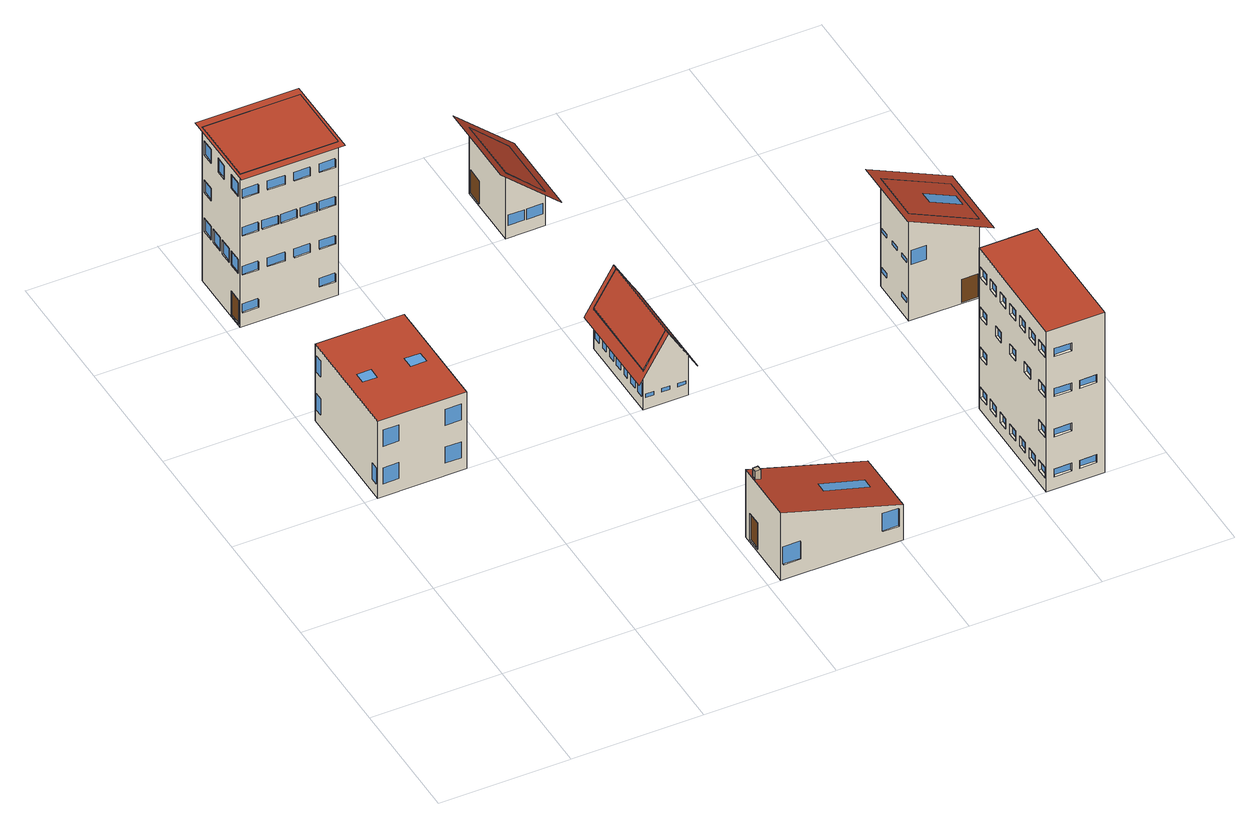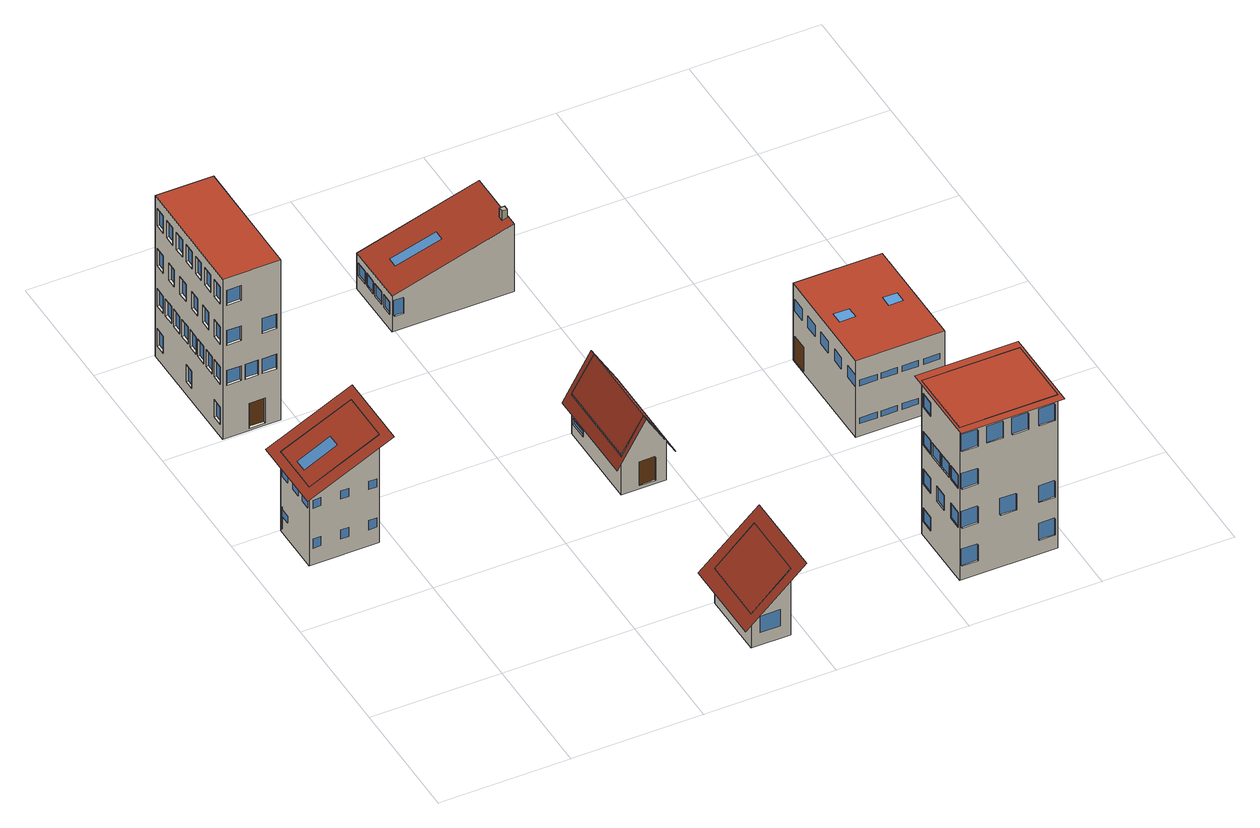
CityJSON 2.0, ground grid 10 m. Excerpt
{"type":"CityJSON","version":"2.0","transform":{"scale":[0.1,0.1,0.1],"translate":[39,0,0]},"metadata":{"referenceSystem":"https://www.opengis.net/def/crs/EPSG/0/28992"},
"CityObjects":{
"building1":{"type":"Building","attributes":{"roofType":"Flat","yearOfConstruction":1947,"function":"Residential","storeysAboveGround":2},"geometry":[{"type":"MultiSurface","lod":"3","boundaries":[[[0,1,2,3]],[[4,5,6,7],[8,9,10,11],[12,13,14,15]],[[10,9,8,11]],[[14,13,12,15]],[[2,4,7,3],[16,17,18,19],[20,21,22,23],[24,25,26,27],[28,29,30,31]],[[18,17,16,19]],[[22,21,20,23]],[[26,25,24,27]],[[30,29,28,31]],[[1,5,4,2],[32,33,34,35],[36,37,38,39],[40,41,42,43],[44,45,46,47],[48,49,50,51],[52,53,54,55]],[[34,33,32,35]],[[38,37,36,39]],[[42,41,40,43]],[[46,45,44,47]],[[50,49,48,51]],[[54,53,52,55]],[[0,6,5,1],[56,57,58,59],[60,61,62,63],[64,65,66,67],[68,69,70,71],[72,73,74,75],[76,77,78,79],[80,81,82,83],[84,85,86,87]],[[58,57,56,59]],[[62,61,60,63]],[[66,65,64,67]],[[70,69,68,71]],[[74,73,72,75]],[[78,77,76,79]],[[82,81,80,83]],[[86,85,84,87]],[[3,7,6,0],[88,89,90,91],[92,93,94,95],[96,97,98,99]],[[90,89,88,91]],[[94,93,92,95]],[[98,97,96,99]]],"semantics":{"surfaces":[{"type":"GroundSurface"},{"type":"RoofSurface"},{"type":"Window"},{"type":"WallSurface"},{"type":"Door"}],"values":[0,1,2,2,3,2,2,2,2,3,4,2,2,2,2,2,3,2,2,2,2,2,2,2,2,3,2,2,2]}}]},
"building2":{"type":"Building","attributes":{"roofType":"Flat","yearOfConstruction":1982,"function":"Residential","storeysAboveGround":4},"geometry":[{"type":"MultiSurface","lod":"3","boundaries":[[[100,101,102,103]],[[104,105,106,107]],[[102,104,107,103],[108,109,110,111],[112,113,114,115],[116,117,118,119],[120,121,122,123],[124,125,126,127],[128,129,130,131],[132,133,134,135],[136,137,138,139],[140,141,142,143],[144,145,146,147],[148,149,150,151],[152,153,154,155],[156,157,158,159],[160,161,162,163],[164,165,166,167]],[[168,169,108,111]],[[110,170,168,111]],[[171,170,110,109]],[[108,169,171,109]],[[172,173,112,115]],[[114,174,172,115]],[[175,174,114,113]],[[112,173,175,113]],[[176,177,116,119]],[[118,178,176,119]],[[179,178,118,117]],[[116,177,179,117]],[[180,181,120,123]],[[122,182,180,123]],[[183,182,122,121]],[[120,181,183,121]],[[184,185,124,127]],[[126,186,184,127]],[[187,186,126,125]],[[124,185,187,125]],[[188,189,128,131]],[[130,190,188,131]],[[191,190,130,129]],[[128,189,191,129]],[[192,193,132,135]],[[134,194,192,135]],[[195,194,134,133]],[[132,193,195,133]],[[196,197,136,139]],[[138,198,196,139]],[[199,198,138,137]],[[136,197,199,137]],[[200,201,140,143]],[[142,202,200,143]],[[203,202,142,141]],[[140,201,203,141]],[[204,205,144,147]],[[146,206,204,147]],[[207,206,146,145]],[[144,205,207,145]],[[208,209,148,151]],[[150,210,208,151]],[[211,210,150,149]],[[148,209,211,149]],[[212,213,152,155]],[[154,214,212,155]],[[215,214,154,153]],[[152,213,215,153]],[[216,217,156,159]],[[158,218,216,159]],[[219,218,158,157]],[[156,217,219,157]],[[220,221,160,163]],[[162,222,220,163]],[[223,222,162,161]],[[160,221,223,161]],[[224,225,164,167]],[[166,226,224,167]],[[227,226,166,165]],[[164,225,227,165]],[[170,171,169,168]],[[174,175,173,172]],[[178,179,177,176]],[[182,183,181,180]],[[186,187,185,184]],[[190,191,189,188]],[[194,195,193,192]],[[198,199,197,196]],[[202,203,201,200]],[[206,207,205,204]],[[210,211,209,208]],[[214,215,213,212]],[[218,219,217,216]],[[222,223,221,220]],[[226,227,225,224]],[[101,105,104,102],[228,229,230,231],[232,233,234,235],[236,237,238,239],[240,241,242,243],[244,245,246,247],[248,249,250,251],[252,253,254,255],[256,257,258,259],[260,261,262,263]],[[264,265,228,231]],[[230,266,264,231]],[[267,266,230,229]],[[228,265,267,229]],[[268,269,232,235]],[[234,270,268,235]],[[271,270,234,233]],[[232,269,271,233]],[[272,273,236,239]],[[238,274,272,239]],[[275,274,238,237]],[[236,273,275,237]],[[276,277,240,243]],[[242,278,276,243]],[[279,278,242,241]],[[240,277,279,241]],[[280,281,244,247]],[[246,282,280,247]],[[283,282,246,245]],[[244,281,283,245]],[[284,285,248,251]],[[250,286,284,251]],[[287,286,250,249]],[[248,285,287,249]],[[288,289,252,255]],[[254,290,288,255]],[[291,290,254,253]],[[252,289,291,253]],[[292,293,256,259]],[[258,294,292,259]],[[295,294,258,257]],[[256,293,295,257]],[[296,297,260,263]],[[262,298,296,263]],[[299,298,262,261]],[[260,297,299,261]],[[266,267,265,264]],[[270,271,269,268]],[[274,275,273,272]],[[278,279,277,276]],[[282,283,281,280]],[[286,287,285,284]],[[290,291,289,288]],[[294,295,293,292]],[[298,299,297,296]],[[100,106,105,101],[300,301,302,303],[304,305,306,307],[308,309,310,311],[312,313,314,315],[316,317,318,319],[320,321,322,323],[324,325,326,327],[328,329,330,331],[332,333,334,335],[336,337,338,339]],[[340,341,300,303]],[[302,342,340,303]],[[343,342,302,301]],[[300,341,343,301]],[[344,345,304,307]],[[306,346,344,307]],[[347,346,306,305]],[[304,345,347,305]],[[348,349,308,311]],[[310,350,348,311]],[[351,350,310,309]],[[308,349,351,309]],[[352,353,312,315]],[[314,354,352,315]],[[355,354,314,313]],[[312,353,355,313]],[[356,357,316,319]],[[318,358,356,319]],[[359,358,318,317]],[[316,357,359,317]],[[360,361,320,323]],[[322,362,360,323]],[[363,362,322,321]],[[320,361,363,321]],[[364,365,324,327]],[[326,366,364,327]],[[367,366,326,325]],[[324,365,367,325]],[[368,369,328,331]],[[330,370,368,331]],[[371,370,330,329]],[[328,369,371,329]],[[372,373,332,335]],[[334,374,372,335]],[[375,374,334,333]],[[332,373,375,333]],[[376,377,336,339]],[[338,378,376,339]],[[379,378,338,337]],[[336,377,379,337]],[[342,343,341,340]],[[346,347,345,344]],[[350,351,349,348]],[[354,355,353,352]],[[358,359,357,356]],[[362,363,361,360]],[[366,367,365,364]],[[370,371,369,368]],[[374,375,373,372]],[[378,379,377,376]],[[103,107,106,100],[380,381,382,383],[384,385,386,387],[388,389,390,391],[392,393,394,395],[396,397,398,399],[400,401,402,403],[404,405,406,407],[408,409,410,411],[412,413,414,415]],[[416,417,380,383]],[[382,418,416,383]],[[419,418,382,381]],[[380,417,419,381]],[[420,421,384,387]],[[386,422,420,387]],[[423,422,386,385]],[[384,421,423,385]],[[424,425,388,391]],[[390,426,424,391]],[[427,426,390,389]],[[388,425,427,389]],[[428,429,392,395]],[[394,430,428,395]],[[431,430,394,393]],[[392,429,431,393]],[[432,433,396,399]],[[398,434,432,399]],[[435,434,398,397]],[[396,433,435,397]],[[436,437,400,403]],[[402,438,436,403]],[[439,438,402,401]],[[400,437,439,401]],[[440,441,404,407]],[[406,442,440,407]],[[443,442,406,405]],[[404,441,443,405]],[[444,445,408,411]],[[410,446,444,411]],[[447,446,410,409]],[[408,445,447,409]],[[448,449,412,415]],[[414,450,448,415]],[[451,450,414,413]],[[412,449,451,413]],[[418,419,417,416]],[[422,423,421,420]],[[426,427,425,424]],[[430,431,429,428]],[[434,435,433,432]],[[438,439,437,436]],[[442,443,441,440]],[[446,447,445,444]],[[450,451,449,448]],[[452,453,454,455],[106,105,104,107]]],"semantics":{"surfaces":[{"type":"GroundSurface"},{"type":"RoofSurface"},{"type":"WallSurface"},{"type":"Window"},{"type":"Door"}],"values":[0,1,2,2,2,2,2,2,2,2,2,2,2,2,2,2,2,2,2,2,2,2,2,2,2,2,2,2,2,2,2,2,2,2,2,2,2,2,2,2,2,2,2,2,2,2,2,2,2,2,2,2,2,2,2,2,2,2,2,2,2,2,2,3,3,3,3,3,3,3,3,3,3,3,3,3,3,3,2,2,2,2,2,2,2,2,2,2,2,2,2,2,2,2,2,2,2,2,2,2,2,2,2,2,2,2,2,2,2,2,2,2,2,2,2,3,3,3,3,3,3,3,3,3,2,2,2,2,2,2,2,2,2,2,2,2,2,2,2,2,2,2,2,2,2,2,2,2,2,2,2,2,2,2,2,2,2,2,2,2,2,2,2,2,2,3,3,3,3,3,3,3,3,3,3,2,2,2,2,2,2,2,2,2,2,2,2,2,2,2,2,2,2,2,2,2,2,2,2,2,2,2,2,2,2,2,2,2,2,2,2,2,4,3,3,3,3,3,3,3,3,1]}}]},
"building3":{"type":"Building","attributes":{"roofType":"Shed","yearOfConstruction":1976,"function":"Residential","storeysAboveGround":1},"children":["building3-1"],"geometry":[{"type":"MultiSurface","lod":"3","boundaries":[[[456,457,458,459]],[[460,461,462,463],[464,465,466,467],[468,469,470,471]],[[466,465,464,467]],[[459,458,461,460],[472,473,474,475],[476,477,478,479]],[[480,481,472,475]],[[474,482,480,475]],[[483,482,474,473]],[[472,481,483,473]],[[484,485,476,479]],[[478,486,484,479]],[[487,486,478,477]],[[476,485,487,477]],[[482,483,481,480]],[[486,487,485,484]],[[457,462,461,458],[488,489,490,491],[492,493,494,495],[496,497,498,499],[500,501,502,503]],[[504,505,488,491]],[[490,506,504,491]],[[507,506,490,489]],[[488,505,507,489]],[[508,509,492,495]],[[494,510,508,495]],[[511,510,494,493]],[[492,509,511,493]],[[512,513,496,499]],[[498,514,512,499]],[[515,514,498,497]],[[496,513,515,497]],[[516,517,500,503]],[[502,518,516,503]],[[519,518,502,501]],[[500,517,519,501]],[[506,507,505,504]],[[510,511,509,508]],[[514,515,513,512]],[[518,519,517,516]],[[457,456,463,462],[520,521,522,523]],[[524,525,520,523]],[[522,526,524,523]],[[527,526,522,521]],[[520,525,527,521]],[[526,527,525,524]],[[456,459,460,463],[528,529,530,531]],[[532,533,528,531]],[[530,534,532,531]],[[535,534,530,529]],[[528,533,535,529]],[[534,535,533,532]]],"semantics":{"surfaces":[{"type":"GroundSurface"},{"type":"RoofSurface"},{"type":"Window"},{"type":"WallSurface"},{"type":"Door"}],"values":[0,1,2,3,3,3,3,3,3,3,3,3,2,2,3,3,3,3,3,3,3,3,3,3,3,3,3,3,3,3,3,2,2,2,2,3,3,3,3,3,2,3,3,3,3,3,4]}}]},
"building3-1":{"type":"BuildingInstallation","parents":["building3"],"geometry":[{"type":"MultiSurface","lod":"3","boundaries":[[[470,536,537,471]],[[538,539,469,468]],[[537,538,468,471]],[[470,469,539,536]],[[536,539,538,537]],[[470,469,468,471]]]}]},
"building4":{"type":"Building","attributes":{"roofType":"Gabled","yearOfConstruction":1974,"function":"Residential","storeysAboveGround":1},"geometry":[{"type":"MultiSurface","lod":"3","boundaries":[[[540,541,542,543]],[[544,545,546,547]],[[547,548,549,544]],[[543,542,548,547,546],[550,551,552,553],[554,555,556,557],[558,559,560,561]],[[552,551,550,553]],[[556,555,554,557]],[[560,559,558,561]],[[541,549,548,542],[562,563,564,565]],[[566,567,562,565]],[[564,568,566,565]],[[569,568,564,563]],[[562,567,569,563]],[[568,569,567,566]],[[541,540,545,544,549],[570,571,572,573]],[[574,575,570,573]],[[572,576,574,573]],[[577,576,572,571]],[[570,575,577,571]],[[576,577,575,574]],[[540,543,546,545],[578,579,580,581],[582,583,584,585],[586,587,588,589],[590,591,592,593],[594,595,596,597],[598,599,600,601],[602,603,604,605]],[[580,579,578,581]],[[584,583,582,585]],[[588,587,586,589]],[[592,591,590,593]],[[596,595,594,597]],[[600,599,598,601]],[[604,603,602,605]],[[606,607,608,609,544,549,548,547]],[[609,610,611,606,547,546,545,544]]],"semantics":{"surfaces":[{"type":"GroundSurface"},{"type":"RoofSurface"},{"type":"WallSurface"},{"type":"Window"},{"type":"Door"}],"values":[0,1,1,2,3,3,3,2,2,2,2,2,3,2,2,2,2,2,4,2,3,3,3,3,3,3,3,1,1]}}]},
"building5":{"type":"Building","attributes":{"roofType":"Shed","yearOfConstruction":1972,"function":"Residential","storeysAboveGround":1},"geometry":[{"type":"MultiSurface","lod":"3","boundaries":[[[612,613,614,615]],[[616,617,618,619]],[[615,614,617,616],[620,621,622,623],[624,625,626,627]],[[622,621,620,623]],[[626,625,624,627]],[[613,618,617,614],[628,629,630,631]],[[630,629,628,631]],[[613,612,619,618],[632,633,634,635]],[[634,633,632,635]],[[612,615,616,619],[636,637,638,639]],[[638,637,636,639]],[[640,641,642,643],[619,618,617,616]]],"semantics":{"surfaces":[{"type":"GroundSurface"},{"type":"RoofSurface"},{"type":"WallSurface"},{"type":"Window"},{"type":"Door"}],"values":[0,1,2,3,3,2,3,2,3,2,4,1]}}]},
"building6":{"type":"Building","attributes":{"roofType":"Flat","yearOfConstruction":1998,"function":"Residential","storeysAboveGround":4},"geometry":[{"type":"MultiSurface","lod":"3","boundaries":[[[644,645,646,647]],[[648,649,650,651]],[[646,648,651,647],[652,653,654,655],[656,657,658,659],[660,661,662,663],[664,665,666,667],[668,669,670,671],[672,673,674,675]],[[676,677,652,655]],[[654,678,676,655]],[[679,678,654,653]],[[652,677,679,653]],[[680,681,656,659]],[[658,682,680,659]],[[683,682,658,657]],[[656,681,683,657]],[[684,685,660,663]],[[662,686,684,663]],[[687,686,662,661]],[[660,685,687,661]],[[688,689,664,667]],[[666,690,688,667]],[[691,690,666,665]],[[664,689,691,665]],[[692,693,668,671]],[[670,694,692,671]],[[695,694,670,669]],[[668,693,695,669]],[[696,697,672,675]],[[674,698,696,675]],[[699,698,674,673]],[[672,697,699,673]],[[678,679,677,676]],[[682,683,681,680]],[[686,687,685,684]],[[690,691,689,688]],[[694,695,693,692]],[[698,699,697,696]],[[645,649,648,646],[700,701,702,703],[704,705,706,707],[708,709,710,711],[712,713,714,715],[716,717,718,719],[720,721,722,723],[724,725,726,727],[728,729,730,731],[732,733,734,735],[736,737,738,739],[740,741,742,743],[744,745,746,747],[748,749,750,751],[752,753,754,755],[756,757,758,759],[760,761,762,763],[764,765,766,767],[768,769,770,771],[772,773,774,775],[776,777,778,779],[780,781,782,783],[784,785,786,787],[788,789,790,791],[792,793,794,795]],[[796,797,700,703]],[[702,798,796,703]],[[799,798,702,701]],[[700,797,799,701]],[[800,801,704,707]],[[706,802,800,707]],[[803,802,706,705]],[[704,801,803,705]],[[804,805,708,711]],[[710,806,804,711]],[[807,806,710,709]],[[708,805,807,709]],[[808,809,712,715]],[[714,810,808,715]],[[811,810,714,713]],[[712,809,811,713]],[[812,813,716,719]],[[718,814,812,719]],[[815,814,718,717]],[[716,813,815,717]],[[816,817,720,723]],[[722,818,816,723]],[[819,818,722,721]],[[720,817,819,721]],[[820,821,724,727]],[[726,822,820,727]],[[823,822,726,725]],[[724,821,823,725]],[[824,825,728,731]],[[730,826,824,731]],[[827,826,730,729]],[[728,825,827,729]],[[828,829,732,735]],[[734,830,828,735]],[[831,830,734,733]],[[732,829,831,733]],[[832,833,736,739]],[[738,834,832,739]],[[835,834,738,737]],[[736,833,835,737]],[[836,837,740,743]],[[742,838,836,743]],[[839,838,742,741]],[[740,837,839,741]],[[840,841,744,747]],[[746,842,840,747]],[[843,842,746,745]],[[744,841,843,745]],[[844,845,748,751]],[[750,846,844,751]],[[847,846,750,749]],[[748,845,847,749]],[[848,849,752,755]],[[754,850,848,755]],[[851,850,754,753]],[[752,849,851,753]],[[852,853,756,759]],[[758,854,852,759]],[[855,854,758,757]],[[756,853,855,757]],[[856,857,760,763]],[[762,858,856,763]],[[859,858,762,761]],[[760,857,859,761]],[[860,861,764,767]],[[766,862,860,767]],[[863,862,766,765]],[[764,861,863,765]],[[864,865,768,771]],[[770,866,864,771]],[[867,866,770,769]],[[768,865,867,769]],[[868,869,772,775]],[[774,870,868,775]],[[871,870,774,773]],[[772,869,871,773]],[[872,873,776,779]],[[778,874,872,779]],[[875,874,778,777]],[[776,873,875,777]],[[876,877,780,783]],[[782,878,876,783]],[[879,878,782,781]],[[780,877,879,781]],[[880,881,784,787]],[[786,882,880,787]],[[883,882,786,785]],[[784,881,883,785]],[[884,885,788,791]],[[790,886,884,791]],[[887,886,790,789]],[[788,885,887,789]],[[888,889,792,795]],[[794,890,888,795]],[[891,890,794,793]],[[792,889,891,793]],[[798,799,797,796]],[[802,803,801,800]],[[806,807,805,804]],[[810,811,809,808]],[[814,815,813,812]],[[818,819,817,816]],[[822,823,821,820]],[[826,827,825,824]],[[830,831,829,828]],[[834,835,833,832]],[[838,839,837,836]],[[842,843,841,840]],[[846,847,845,844]],[[850,851,849,848]],[[854,855,853,852]],[[858,859,857,856]],[[862,863,861,860]],[[866,867,865,864]],[[870,871,869,868]],[[874,875,873,872]],[[878,879,877,876]],[[882,883,881,880]],[[886,887,885,884]],[[890,891,889,888]],[[644,650,649,645],[892,893,894,895],[896,897,898,899],[900,901,902,903],[904,905,906,907],[908,909,910,911],[912,913,914,915],[916,917,918,919]],[[920,921,892,895]],[[894,922,920,895]],[[923,922,894,893]],[[892,921,923,893]],[[924,925,896,899]],[[898,926,924,899]],[[927,926,898,897]],[[896,925,927,897]],[[928,929,900,903]],[[902,930,928,903]],[[931,930,902,901]],[[900,929,931,901]],[[932,933,904,907]],[[906,934,932,907]],[[935,934,906,905]],[[904,933,935,905]],[[936,937,908,911]],[[910,938,936,911]],[[939,938,910,909]],[[908,937,939,909]],[[940,941,912,915]],[[914,942,940,915]],[[943,942,914,913]],[[912,941,943,913]],[[944,945,916,919]],[[918,946,944,919]],[[947,946,918,917]],[[916,945,947,917]],[[922,923,921,920]],[[926,927,925,924]],[[930,931,929,928]],[[934,935,933,932]],[[938,939,937,936]],[[942,943,941,940]],[[946,947,945,944]],[[647,651,650,644],[948,949,950,951],[952,953,954,955],[956,957,958,959],[960,961,962,963],[964,965,966,967],[968,969,970,971],[972,973,974,975],[976,977,978,979],[980,981,982,983],[984,985,986,987],[988,989,990,991],[992,993,994,995],[996,997,998,999],[1000,1001,1002,1003],[1004,1005,1006,1007],[1008,1009,1010,1011],[1012,1013,1014,1015],[1016,1017,1018,1019],[1020,1021,1022,1023],[1024,1025,1026,1027],[1028,1029,1030,1031]],[[1032,1033,948,951]],[[950,1034,1032,951]],[[1035,1034,950,949]],[[948,1033,1035,949]],[[1036,1037,952,955]],[[954,1038,1036,955]],[[1039,1038,954,953]],[[952,1037,1039,953]],[[1040,1041,956,959]],[[958,1042,1040,959]],[[1043,1042,958,957]],[[956,1041,1043,957]],[[1044,1045,960,963]],[[962,1046,1044,963]],[[1047,1046,962,961]],[[960,1045,1047,961]],[[1048,1049,964,967]],[[966,1050,1048,967]],[[1051,1050,966,965]],[[964,1049,1051,965]],[[1052,1053,968,971]],[[970,1054,1052,971]],[[1055,1054,970,969]],[[968,1053,1055,969]],[[1056,1057,972,975]],[[974,1058,1056,975]],[[1059,1058,974,973]],[[972,1057,1059,973]],[[1060,1061,976,979]],[[978,1062,1060,979]],[[1063,1062,978,977]],[[976,1061,1063,977]],[[1064,1065,980,983]],[[982,1066,1064,983]],[[1067,1066,982,981]],[[980,1065,1067,981]],[[1068,1069,984,987]],[[986,1070,1068,987]],[[1071,1070,986,985]],[[984,1069,1071,985]],[[1072,1073,988,991]],[[990,1074,1072,991]],[[1075,1074,990,989]],[[988,1073,1075,989]],[[1076,1077,992,995]],[[994,1078,1076,995]],[[1079,1078,994,993]],[[992,1077,1079,993]],[[1080,1081,996,999]],[[998,1082,1080,999]],[[1083,1082,998,997]],[[996,1081,1083,997]],[[1084,1085,1000,1003]],[[1002,1086,1084,1003]],[[1087,1086,1002,1001]],[[1000,1085,1087,1001]],[[1088,1089,1004,1007]],[[1006,1090,1088,1007]],[[1091,1090,1006,1005]],[[1004,1089,1091,1005]],[[1092,1093,1008,1011]],[[1010,1094,1092,1011]],[[1095,1094,1010,1009]],[[1008,1093,1095,1009]],[[1096,1097,1012,1015]],[[1014,1098,1096,1015]],[[1099,1098,1014,1013]],[[1012,1097,1099,1013]],[[1100,1101,1016,1019]],[[1018,1102,1100,1019]],[[1103,1102,1018,1017]],[[1016,1101,1103,1017]],[[1104,1105,1020,1023]],[[1022,1106,1104,1023]],[[1107,1106,1022,1021]],[[1020,1105,1107,1021]],[[1108,1109,1024,1027]],[[1026,1110,1108,1027]],[[1111,1110,1026,1025]],[[1024,1109,1111,1025]],[[1112,1113,1028,1031]],[[1030,1114,1112,1031]],[[1115,1114,1030,1029]],[[1028,1113,1115,1029]],[[1034,1035,1033,1032]],[[1038,1039,1037,1036]],[[1042,1043,1041,1040]],[[1046,1047,1045,1044]],[[1050,1051,1049,1048]],[[1054,1055,1053,1052]],[[1058,1059,1057,1056]],[[1062,1063,1061,1060]],[[1066,1067,1065,1064]],[[1070,1071,1069,1068]],[[1074,1075,1073,1072]],[[1078,1079,1077,1076]],[[1082,1083,1081,1080]],[[1086,1087,1085,1084]],[[1090,1091,1089,1088]],[[1094,1095,1093,1092]],[[1098,1099,1097,1096]],[[1102,1103,1101,1100]],[[1106,1107,1105,1104]],[[1110,1111,1109,1108]],[[1114,1115,1113,1112]]],"semantics":{"surfaces":[{"type":"GroundSurface"},{"type":"RoofSurface"},{"type":"WallSurface"},{"type":"Window"},{"type":"Door"}],"values":[0,1,2,2,2,2,2,2,2,2,2,2,2,2,2,2,2,2,2,2,2,2,2,2,2,2,2,3,3,3,3,3,3,2,2,2,2,2,2,2,2,2,2,2,2,2,2,2,2,2,2,2,2,2,2,2,2,2,2,2,2,2,2,2,2,2,2,2,2,2,2,2,2,2,2,2,2,2,2,2,2,2,2,2,2,2,2,2,2,2,2,2,2,2,2,2,2,2,2,2,2,2,2,2,2,2,2,2,2,2,2,2,2,2,2,2,2,2,2,2,2,2,2,2,2,2,2,2,2,2,3,3,3,3,3,3,3,3,3,3,3,3,3,3,3,3,3,3,3,3,3,3,3,3,2,2,2,2,2,2,2,2,2,2,2,2,2,2,2,2,2,2,2,2,2,2,2,2,2,2,2,2,2,4,3,3,3,3,3,3,2,2,2,2,2,2,2,2,2,2,2,2,2,2,2,2,2,2,2,2,2,2,2,2,2,2,2,2,2,2,2,2,2,2,2,2,2,2,2,2,2,2,2,2,2,2,2,2,2,2,2,2,2,2,2,2,2,2,2,2,2,2,2,2,2,2,2,2,2,2,2,2,2,2,2,2,2,2,2,2,2,2,2,2,2,3,3,3,3,3,3,3,3,3,3,3,3,3,3,3,3,3,3,3,3,3]}}]},
"building7":{"type":"Building","attributes":{"roofType":"Shed","yearOfConstruction":1952,"function":"Industrial","storeysAboveGround":2},"geometry":[{"type":"MultiSurface","lod":"3","boundaries":[[[1116,1117,1118,1119]],[[1120,1121,1122,1123],[1124,1125,1126,1127]],[[1126,1125,1124,1127]],[[1119,1118,1121,1120],[1128,1129,1130,1131],[1132,1133,1134,1135]],[[1130,1129,1128,1131]],[[1134,1133,1132,1135]],[[1117,1122,1121,1118],[1136,1137,1138,1139],[1140,1141,1142,1143],[1144,1145,1146,1147],[1148,1149,1150,1151]],[[1138,1137,1136,1139]],[[1142,1141,1140,1143]],[[1146,1145,1144,1147]],[[1150,1149,1148,1151]],[[1117,1116,1123,1122],[1152,1153,1154,1155],[1156,1157,1158,1159],[1160,1161,1162,1163],[1164,1165,1166,1167],[1168,1169,1170,1171],[1172,1173,1174,1175]],[[1154,1153,1152,1155]],[[1158,1157,1156,1159]],[[1162,1161,1160,1163]],[[1166,1165,1164,1167]],[[1170,1169,1168,1171]],[[1174,1173,1172,1175]],[[1116,1119,1120,1123],[1176,1177,1178,1179],[1180,1181,1182,1183],[1184,1185,1186,1187],[1188,1189,1190,1191],[1192,1193,1194,1195]],[[1178,1177,1176,1179]],[[1182,1181,1180,1183]],[[1186,1185,1184,1187]],[[1190,1189,1188,1191]],[[1194,1193,1192,1195]],[[1196,1197,1198,1199],[1123,1122,1121,1120]]],"semantics":{"surfaces":[{"type":"GroundSurface"},{"type":"RoofSurface"},{"type":"Window"},{"type":"WallSurface"},{"type":"Door"}],"values":[0,1,2,3,4,2,3,2,2,2,2,3,2,2,2,2,2,2,3,2,2,2,2,2,1]}}]}
},
"vertices":[
[10,291,0],[77,291,0],[77,200,0],[10,200,0],[77,200,67],[77,291,67],[10,291,67],[10,200,67],[56,250,67],[68,250,67],[68,241,67],[56,241,67],[20,250,67],[31,250,67],[31,241,67],[20,241,67],[14,200,25],[26,200,25],[26,200,11],[14,200,11],[61,200,25],[73,200,25],[73,200,11],[61,200,11],[14,200,58],[26,200,58],[26,200,44],[14,200,44],[61,200,58],[73,200,58],[73,200,44],[61,200,44],[77,202,22],[77,215,22],[77,215,1],[77,202,1],[77,202,54],[77,213,54],[77,213,44],[77,202,44],[77,221,54],[77,232,54],[77,232,44],[77,221,44],[77,240,54],[77,251,54],[77,251,44],[77,240,44],[77,260,54],[77,270,54],[77,270,44],[77,260,44],[77,279,54],[77,290,54],[77,290,44],[77,279,44],[74,291,16],[61,291,16],[61,291,11],[74,291,11],[58,291,16],[46,291,16],[46,291,11],[58,291,11],[42,291,16],[30,291,16],[30,291,11],[42,291,11],[26,291,16],[14,291,16],[14,291,11],[26,291,11],[74,291,49],[61,291,49],[61,291,44],[74,291,44],[58,291,49],[46,291,49],[46,291,44],[58,291,44],[42,291,49],[30,291,49],[30,291,44],[42,291,44],[26,291,49],[14,291,49],[14,291,44],[26,291,44],[10,289,25],[10,283,25],[10,283,11],[10,289,11],[10,208,25],[10,202,25],[10,202,11],[10,208,11],[10,289,58],[10,283,58],[10,283,44],[10,289,44],
[10,455,0],[84,455,0],[84,400,0],[10,400,0],[84,400,134],[84,455,134],[10,455,134],[10,400,134],[12,400,19],[24,400,19],[24,400,12],[12,400,12],[70,400,19],[82,400,19],[82,400,12],[70,400,12],[12,400,52],[24,400,52],[24,400,45],[12,400,45],[31,400,52],[44,400,52],[44,400,45],[31,400,45],[51,400,52],[63,400,52],[63,400,45],[51,400,45],[70,400,52],[82,400,52],[82,400,45],[70,400,45],[12,400,86],[24,400,86],[24,400,79],[12,400,79],[27,400,86],[39,400,86],[39,400,79],[27,400,79],[41,400,86],[53,400,86],[53,400,79],[41,400,79],[56,400,86],[68,400,86],[68,400,79],[56,400,79],[70,400,86],[82,400,86],[82,400,79],[70,400,79],[12,400,119],[24,400,119],[24,400,112],[12,400,112],[31,400,119],[44,400,119],[44,400,112],[31,400,112],[51,400,119],[63,400,119],[63,400,112],[51,400,112],[70,400,119],[82,400,119],[82,400,112],[70,400,112],[12,401,12],[12,401,19],[24,401,12],[24,401,19],[70,401,12],[70,401,19],[82,401,12],[82,401,19],[12,401,45],[12,401,52],[24,401,45],[24,401,52],[31,401,45],[31,401,52],[44,401,45],[44,401,52],[51,401,45],[51,401,52],[63,401,45],[63,401,52],[70,401,45],[70,401,52],[82,401,45],[82,401,52],[12,401,79],[12,401,86],[24,401,79],[24,401,86],[27,401,79],[27,401,86],[39,401,79],[39,401,86],[41,401,79],[41,401,86],[53,401,79],[53,401,86],[56,401,79],[56,401,86],[68,401,79],[68,401,86],[70,401,79],[70,401,86],[82,401,79],[82,401,86],[12,401,112],[12,401,119],[24,401,112],[24,401,119],[31,401,112],[31,401,119],[44,401,112],[44,401,119],[51,401,112],[51,401,119],[63,401,112],[63,401,119],[70,401,112],[70,401,119],[82,401,112],[82,401,119],[84,402,24],[84,413,24],[84,413,12],[84,402,12],[84,402,58],[84,413,58],[84,413,45],[84,402,45],[84,422,58],[84,433,58],[84,433,45],[84,422,45],[84,442,58],[84,453,58],[84,453,45],[84,442,45],[84,402,91],[84,413,91],[84,413,79],[84,402,79],[84,415,91],[84,427,91],[84,427,79],[84,415,79],[84,428,91],[84,440,91],[84,440,79],[84,428,79],[84,442,91],[84,453,91],[84,453,79],[84,442,79],[84,402,124],[84,413,124],[84,413,112],[84,402,112],[83,402,12],[83,402,24],[83,413,12],[83,413,24],[83,402,45],[83,402,58],[83,413,45],[83,413,58],[83,422,45],[83,422,58],[83,433,45],[83,433,58],[83,442,45],[83,442,58],[83,453,45],[83,453,58],[83,402,79],[83,402,91],[83,413,79],[83,413,91],[83,415,79],[83,415,91],[83,427,79],[83,427,91],[83,428,79],[83,428,91],[83,440,79],[83,440,91],[83,442,79],[83,442,91],[83,453,79],[83,453,91],[83,402,112],[83,402,124],[83,413,112],[83,413,124],[82,455,26],[70,455,26],[70,455,12],[82,455,12],[24,455,26],[12,455,26],[12,455,12],[24,455,12],[82,455,59],[70,455,59],[70,455,45],[82,455,45],[53,455,59],[41,455,59],[41,455,45],[53,455,45],[24,455,59],[12,455,59],[12,455,45],[24,455,45],[82,455,92],[70,455,92],[70,455,79],[82,455,79],[82,455,126],[70,455,126],[70,455,112],[82,455,112],[63,455,126],[51,455,126],[51,455,112],[63,455,112],[44,455,126],[32,455,126],[32,455,112],[44,455,112],[24,455,126],[12,455,126],[12,455,112],[24,455,112],[82,454,12],[82,454,26],[70,454,12],[70,454,26],[24,454,12],[24,454,26],[12,454,12],[12,454,26],[82,454,45],[82,454,59],[70,454,45],[70,454,59],[53,454,45],[53,454,59],[41,454,45],[41,454,59],[24,454,45],[24,454,59],[12,454,45],[12,454,59],[82,454,79],[82,454,92],[70,454,79],[70,454,92],[82,454,112],[82,454,126],[70,454,112],[70,454,126],[63,454,112],[63,454,126],[51,454,112],[51,454,126],[44,454,112],[44,454,126],[32,454,112],[32,454,126],[24,454,112],[24,454,126],[12,454,112],[12,454,126],[10,413,22],[10,402,22],[10,402,1],[10,413,1],[10,452,57],[10,442,57],[10,442,45],[10,452,45],[10,439,57],[10,429,57],[10,429,45],[10,439,45],[10,426,57],[10,416,57],[10,416,45],[10,426,45],[10,413,57],[10,403,57],[10,403,45],[10,413,45],[10,452,90],[10,442,90],[10,442,79],[10,452,79],[10,452,124],[10,442,124],[10,442,112],[10,452,112],[10,432,124],[10,423,124],[10,423,112],[10,432,112],[10,413,124],[10,403,124],[10,403,112],[10,413,112],[11,413,1],[11,413,22],[11,402,1],[11,402,22],[11,452,45],[11,452,57],[11,442,45],[11,442,57],[11,439,45],[11,439,57],[11,429,45],[11,429,57],[11,426,45],[11,426,57],[11,416,45],[11,416,57],[11,413,45],[11,413,57],[11,403,45],[11,403,57],[11,452,79],[11,452,90],[11,442,79],[11,442,90],[11,452,112],[11,452,124],[11,442,112],[11,442,124],[11,432,112],[11,432,124],[11,423,112],[11,423,124],[11,413,112],[11,413,124],[11,403,112],[11,403,124],[86,394,134],[86,461,134],[8,461,134],[8,394,134],
[210,51,0],[302,51,0],[302,0,0],[210,0,0],[210,0,59],[302,0,31],[302,51,31],[210,51,59],[253,29,46],[288,29,36],[288,21,36],[253,21,46],[211,43,59],[215,43,58],[215,39,58],[211,39,59],[212,0,28],[225,0,28],[225,0,13],[212,0,13],[287,0,28],[299,0,28],[299,0,13],[287,0,13],[212,1,13],[212,1,28],[225,1,13],[225,1,28],[287,1,13],[287,1,28],[299,1,13],[299,1,28],[302,2,24],[302,12,24],[302,12,13],[302,2,13],[302,14,24],[302,24,24],[302,24,13],[302,14,13],[302,26,24],[302,36,24],[302,36,13],[302,26,13],[302,39,24],[302,48,24],[302,48,13],[302,39,13],[301,2,13],[301,2,24],[301,12,13],[301,12,24],[301,14,13],[301,14,24],[301,24,13],[301,24,24],[301,26,13],[301,26,24],[301,36,13],[301,36,24],[301,39,13],[301,39,24],[301,48,13],[301,48,24],[300,51,26],[293,51,26],[293,51,13],[300,51,13],[300,50,13],[300,50,26],[293,50,13],[293,50,26],[210,45,25],[210,34,25],[210,34,2],[210,45,2],[211,45,2],[211,45,25],[211,34,2],[211,34,25],
[215,39,66],[211,39,66],[211,43,66],[215,43,66],
[210,272,0],[244,272,0],[244,200,0],[210,200,0],[227,272,63],[210,272,35],[210,200,35],[227,200,63],[244,200,35],[244,272,35],[212,200,13],[218,200,13],[218,200,10],[212,200,10],[224,200,13],[230,200,13],[230,200,10],[224,200,10],[236,200,13],[242,200,13],[242,200,10],[236,200,10],[244,202,15],[244,217,15],[244,217,10],[244,202,10],[243,202,10],[243,202,15],[243,217,10],[243,217,15],[230,272,23],[218,272,23],[218,272,3],[230,272,3],[230,271,3],[230,271,23],[218,271,3],[218,271,23],[210,270,22],[210,264,22],[210,264,10],[210,270,10],[210,259,22],[210,254,22],[210,254,10],[210,259,10],[210,249,22],[210,243,22],[210,243,10],[210,249,10],[210,239,22],[210,233,22],[210,233,10],[210,239,10],[210,228,22],[210,223,22],[210,223,10],[210,228,10],[210,218,22],[210,212,22],[210,212,10],[210,218,10],[210,208,22],[210,202,22],[210,202,10],[210,208,10],[227,196,63],[249,196,26],[249,276,26],[227,276,63],[205,276,26],[205,196,26],
[210,453,0],[240,453,0],[240,400,0],[210,400,0],[210,400,58],[240,400,30],[240,453,30],[210,453,58],[212,400,20],[224,400,20],[224,400,11],[212,400,11],[226,400,20],[238,400,20],[238,400,11],[226,400,11],[240,404,15],[240,416,15],[240,416,11],[240,404,11],[233,453,25],[218,453,25],[218,453,11],[233,453,11],[210,451,22],[210,438,22],[210,438,2],[210,451,2],[248,392,23],[248,461,23],[202,461,65],[202,392,65],
[410,98,0],[454,98,0],[454,0,0],[410,0,0],[454,0,140],[454,98,140],[410,98,140],[410,0,140],[416,0,18],[429,0,18],[429,0,11],[416,0,11],[435,0,18],[448,0,18],[448,0,11],[435,0,11],[416,0,53],[429,0,53],[429,0,46],[416,0,46],[416,0,88],[429,0,88],[429,0,81],[416,0,81],[435,0,88],[448,0,88],[448,0,81],[435,0,81],[416,0,123],[429,0,123],[429,0,116],[416,0,116],[416,2,11],[416,2,18],[429,2,11],[429,2,18],[435,2,11],[435,2,18],[448,2,11],[448,2,18],[416,2,46],[416,2,53],[429,2,46],[429,2,53],[416,2,81],[416,2,88],[429,2,81],[429,2,88],[435,2,81],[435,2,88],[448,2,81],[448,2,88],[416,2,116],[416,2,123],[429,2,116],[429,2,123],[454,3,26],[454,12,26],[454,12,11],[454,3,11],[454,45,26],[454,53,26],[454,53,11],[454,45,11],[454,86,26],[454,95,26],[454,95,11],[454,86,11],[454,3,61],[454,12,61],[454,12,46],[454,3,46],[454,15,61],[454,24,61],[454,24,46],[454,15,46],[454,27,61],[454,36,61],[454,36,46],[454,27,46],[454,39,61],[454,48,61],[454,48,46],[454,39,46],[454,51,61],[454,60,61],[454,60,46],[454,51,46],[454,62,61],[454,71,61],[454,71,46],[454,62,46],[454,74,61],[454,83,61],[454,83,46],[454,74,46],[454,86,61],[454,95,61],[454,95,46],[454,86,46],[454,3,96],[454,12,96],[454,12,81],[454,3,81],[454,20,96],[454,28,96],[454,28,81],[454,20,81],[454,36,96],[454,45,96],[454,45,81],[454,36,81],[454,53,96],[454,62,96],[454,62,81],[454,53,81],[454,69,96],[454,78,96],[454,78,81],[454,69,81],[454,86,96],[454,95,96],[454,95,81],[454,86,81],[454,3,131],[454,12,131],[454,12,116],[454,3,116],[454,17,131],[454,26,131],[454,26,116],[454,17,116],[454,31,131],[454,40,131],[454,40,116],[454,31,116],[454,45,131],[454,54,131],[454,54,116],[454,45,116],[454,59,131],[454,67,131],[454,67,116],[454,59,116],[454,72,131],[454,81,131],[454,81,116],[454,72,116],[454,86,131],[454,95,131],[454,95,116],[454,86,116],[452,3,11],[452,3,26],[452,12,11],[452,12,26],[452,45,11],[452,45,26],[452,53,11],[452,53,26],[452,86,11],[452,86,26],[452,95,11],[452,95,26],[452,3,46],[452,3,61],[452,12,46],[452,12,61],[452,15,46],[452,15,61],[452,24,46],[452,24,61],[452,27,46],[452,27,61],[452,36,46],[452,36,61],[452,39,46],[452,39,61],[452,48,46],[452,48,61],[452,51,46],[452,51,61],[452,60,46],[452,60,61],[452,62,46],[452,62,61],[452,71,46],[452,71,61],[452,74,46],[452,74,61],[452,83,46],[452,83,61],[452,86,46],[452,86,61],[452,95,46],[452,95,61],[452,3,81],[452,3,96],[452,12,81],[452,12,96],[452,20,81],[452,20,96],[452,28,81],[452,28,96],[452,36,81],[452,36,96],[452,45,81],[452,45,96],[452,53,81],[452,53,96],[452,62,81],[452,62,96],[452,69,81],[452,69,96],[452,78,81],[452,78,96],[452,86,81],[452,86,96],[452,95,81],[452,95,96],[452,3,116],[452,3,131],[452,12,116],[452,12,131],[452,17,116],[452,17,131],[452,26,116],[452,26,131],[452,31,116],[452,31,131],[452,40,116],[452,40,131],[452,45,116],[452,45,131],[452,54,116],[452,54,131],[452,59,116],[452,59,131],[452,67,116],[452,67,131],[452,72,116],[452,72,131],[452,81,116],[452,81,131],[452,86,116],[452,86,131],[452,95,116],[452,95,131],[434,98,24],[422,98,24],[422,98,2],[434,98,2],[451,98,59],[440,98,59],[440,98,46],[451,98,46],[437,98,59],[427,98,59],[427,98,46],[437,98,46],[424,98,59],[413,98,59],[413,98,46],[424,98,46],[451,98,94],[440,98,94],[440,98,81],[451,98,81],[424,98,94],[413,98,94],[413,98,81],[424,98,81],[451,98,129],[440,98,129],[440,98,116],[451,98,116],[434,96,2],[434,96,24],[422,96,2],[422,96,24],[451,96,46],[451,96,59],[440,96,46],[440,96,59],[437,96,46],[437,96,59],[427,96,46],[427,96,59],[424,96,46],[424,96,59],[413,96,46],[413,96,59],[451,96,81],[451,96,94],[440,96,81],[440,96,94],[424,96,81],[424,96,94],[413,96,81],[413,96,94],[451,96,116],[451,96,129],[440,96,116],[440,96,129],[410,96,20],[410,87,20],[410,87,11],[410,96,11],[410,82,20],[410,73,20],[410,73,11],[410,82,11],[410,67,20],[410,59,20],[410,59,11],[410,67,11],[410,53,20],[410,45,20],[410,45,11],[410,53,11],[410,39,20],[410,31,20],[410,31,11],[410,39,11],[410,25,20],[410,16,20],[410,16,11],[410,25,11],[410,11,20],[410,2,20],[410,2,11],[410,11,11],[410,96,55],[410,87,55],[410,87,46],[410,96,46],[410,11,55],[410,2,55],[410,2,46],[410,11,46],[410,96,90],[410,87,90],[410,87,81],[410,96,81],[410,74,90],[410,66,90],[410,66,81],[410,74,81],[410,53,90],[410,45,90],[410,45,81],[410,53,81],[410,32,90],[410,23,90],[410,23,81],[410,32,81],[410,11,90],[410,2,90],[410,2,81],[410,11,81],[410,96,125],[410,87,125],[410,87,116],[410,96,116],[410,82,125],[410,73,125],[410,73,116],[410,82,116],[410,67,125],[410,59,125],[410,59,116],[410,67,116],[410,53,125],[410,45,125],[410,45,116],[410,53,116],[410,39,125],[410,31,125],[410,31,116],[410,39,116],[410,25,125],[410,16,125],[410,16,116],[410,25,116],[410,11,125],[410,2,125],[410,2,116],[410,11,116],[412,96,11],[412,96,20],[412,87,11],[412,87,20],[412,82,11],[412,82,20],[412,73,11],[412,73,20],[412,67,11],[412,67,20],[412,59,11],[412,59,20],[412,53,11],[412,53,20],[412,45,11],[412,45,20],[412,39,11],[412,39,20],[412,31,11],[412,31,20],[412,25,11],[412,25,20],[412,16,11],[412,16,20],[412,11,11],[412,11,20],[412,2,11],[412,2,20],[412,96,46],[412,96,55],[412,87,46],[412,87,55],[412,11,46],[412,11,55],[412,2,46],[412,2,55],[412,96,81],[412,96,90],[412,87,81],[412,87,90],[412,74,81],[412,74,90],[412,66,81],[412,66,90],[412,53,81],[412,53,90],[412,45,81],[412,45,90],[412,32,81],[412,32,90],[412,23,81],[412,23,90],[412,11,81],[412,11,90],[412,2,81],[412,2,90],[412,96,116],[412,96,125],[412,87,116],[412,87,125],[412,82,116],[412,82,125],[412,73,116],[412,73,125],[412,67,116],[412,67,125],[412,59,116],[412,59,125],[412,53,116],[412,53,125],[412,45,116],[412,45,125],[412,39,116],[412,39,125],[412,31,116],[412,31,125],[412,25,116],[412,25,125],[412,16,116],[412,16,125],[412,11,116],[412,11,125],[412,2,116],[412,2,125],
[410,241,0],[463,241,0],[463,200,0],[410,200,0],[410,200,94],[463,200,69],[463,241,69],[410,241,94],[434,226,83],[459,226,71],[459,216,71],[434,216,83],[450,200,21],[462,200,21],[462,200,1],[450,200,1],[412,200,61],[423,200,61],[423,200,49],[412,200,49],[463,202,20],[463,210,20],[463,210,14],[463,202,14],[463,202,54],[463,210,54],[463,210,49],[463,202,49],[463,217,54],[463,225,54],[463,225,49],[463,217,49],[463,231,54],[463,239,54],[463,239,49],[463,231,49],[460,241,22],[454,241,22],[454,241,14],[460,241,14],[439,241,22],[433,241,22],[433,241,14],[439,241,14],[418,241,22],[412,241,22],[412,241,14],[418,241,14],[460,241,56],[454,241,56],[454,241,49],[460,241,49],[439,241,56],[433,241,56],[433,241,49],[439,241,49],[418,241,56],[412,241,56],[412,241,49],[418,241,49],[410,239,18],[410,232,18],[410,232,14],[410,239,14],[410,210,18],[410,203,18],[410,203,14],[410,210,14],[410,239,52],[410,232,52],[410,232,49],[410,239,49],[410,224,52],[410,217,52],[410,217,49],[410,224,49],[410,210,52],[410,203,52],[410,203,49],[410,210,49],[469,190,66],[469,251,66],[404,251,97],[404,190,97]
]}
